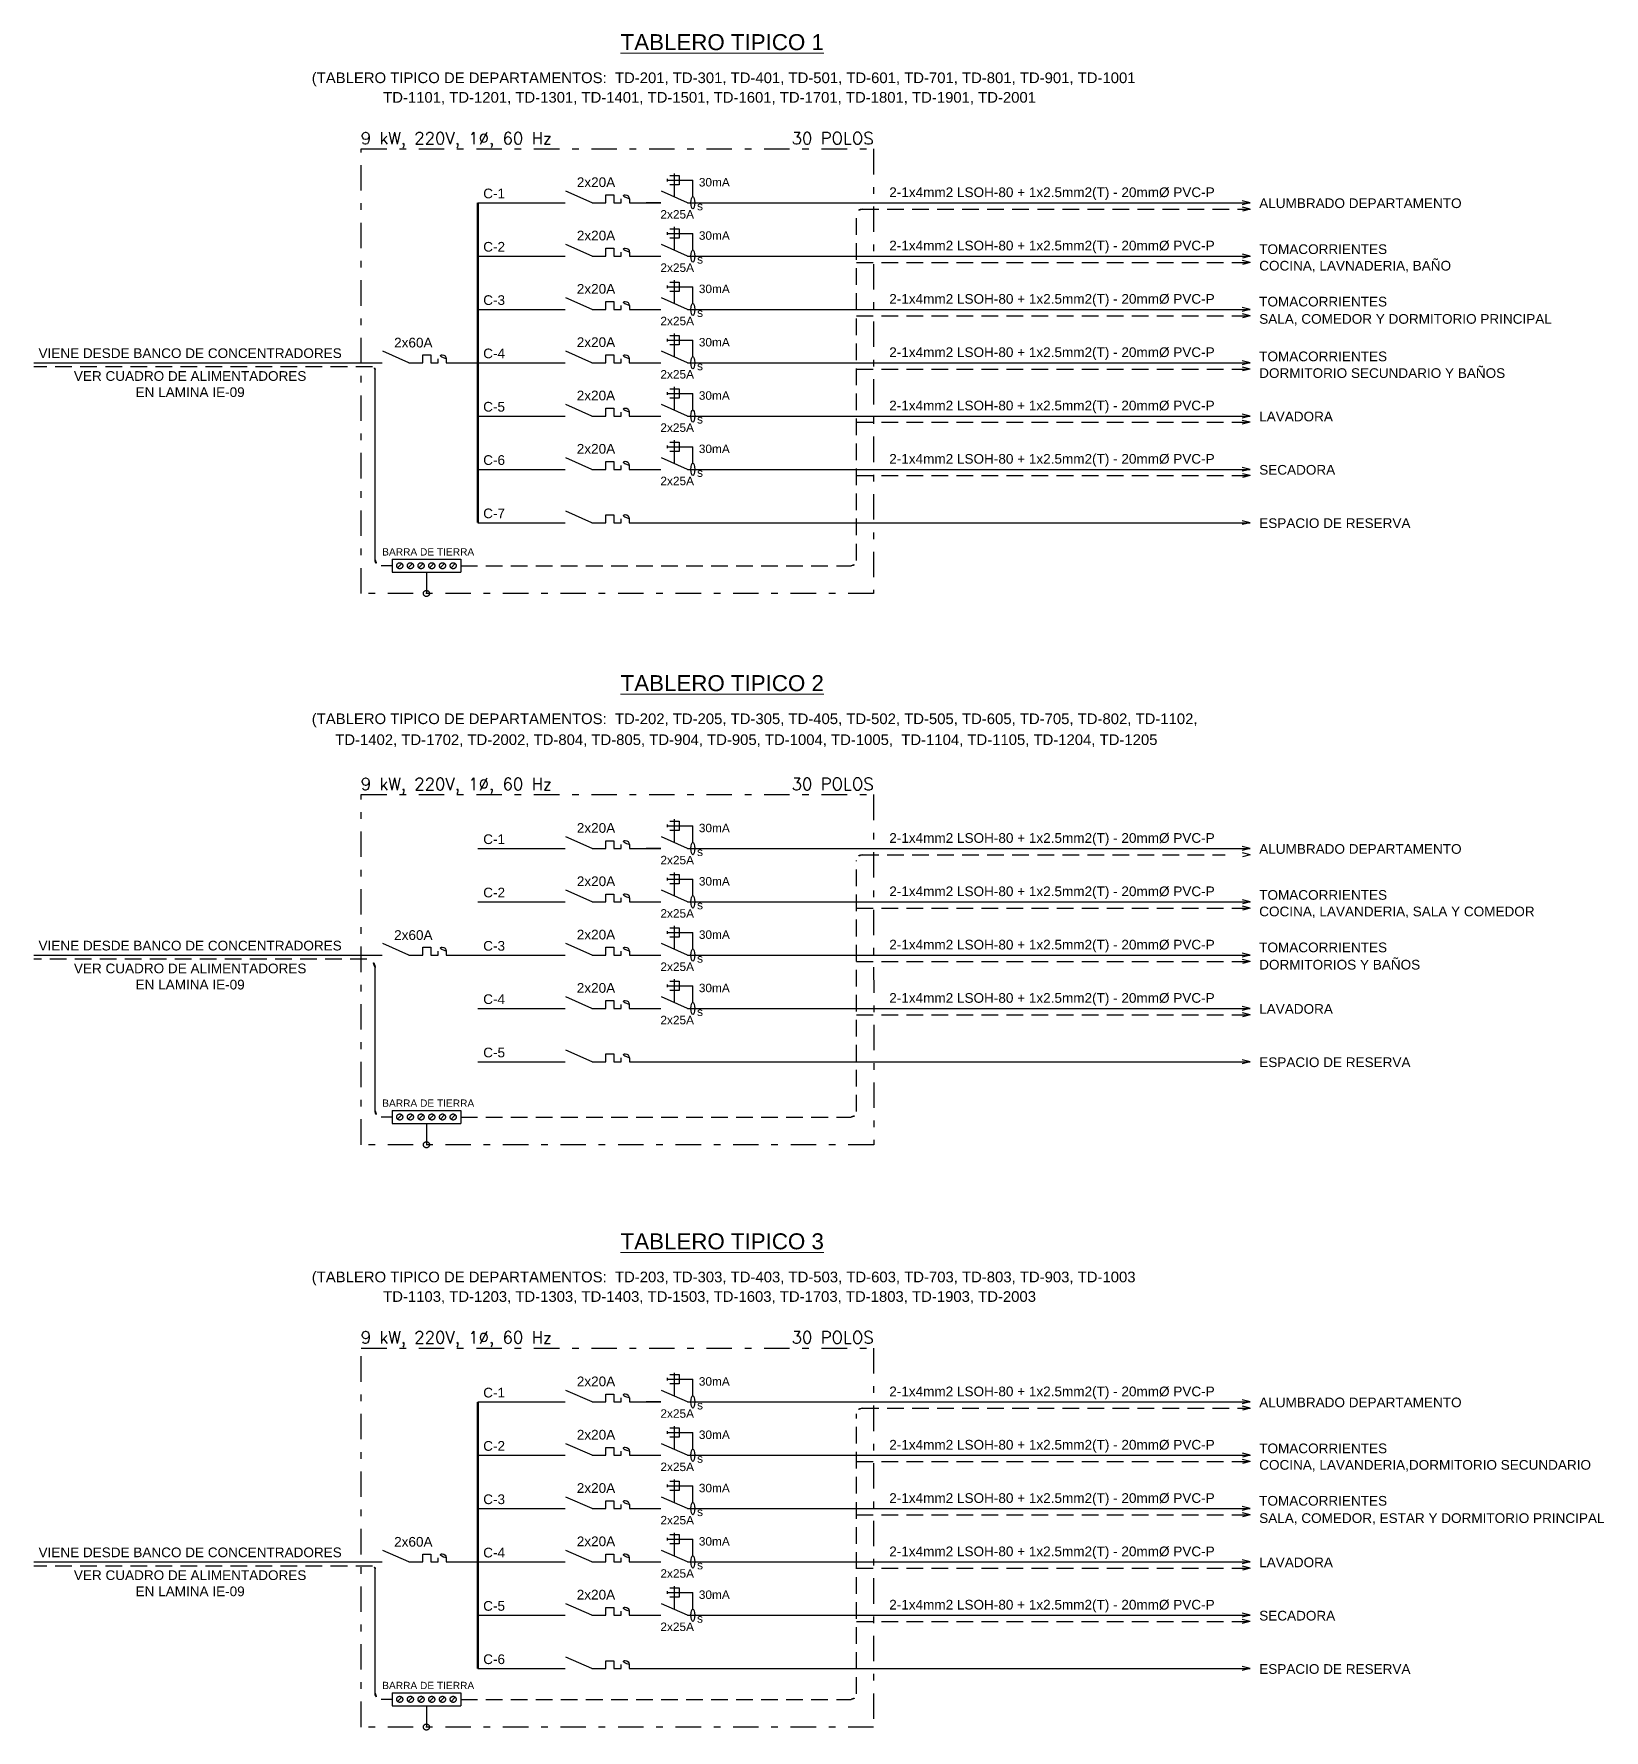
# Model space of a CAD drawing. Header units: millimetres. Extents: x 3435921466 to 3435921548, y 3277630854 to 3277630972.
# Drawn here: x 3435921499.97 to 3435921523.49, y 3277630879.74 to 3277630905.14 of the extents above; entities that cross this region are included whole.
import ezdxf
from ezdxf.enums import TextEntityAlignment as Align

# ---------------------------------------------------------------- set-up
doc = ezdxf.new("R2010")
doc.units = ezdxf.units.MM
for name, pattern in [('DASHDOT', [25.4, 12.7, -6.35, 0, -6.35]), ('HIDDEN', [0.375, 0.25, -0.125]), ('JIS_09_08', [10.75, 8, -0.55, 0.55, -0.55, 0.55, -0.55])]:
    doc.linetypes.add(name, pattern=pattern)
for name, color, linetype in [('IE-Diagrama', 7, 'Continuous'), ('IE-TIERRA', 3, 'JIS_09_08'), ('TRAZOS', 7, 'Continuous'), ('X-TIT', 6, 'Continuous')]:
    doc.layers.add(name, color=color, linetype=linetype)
doc.styles.add('GMI', font='romans.shx', dxfattribs={"width": 0.75})
doc.styles.add('TEXT-0.10', font='arial.ttf', dxfattribs={"height": 0.1})
doc.styles.add('TEXT-0.20', font='arial.ttf', dxfattribs={"height": 0.18})

# ---------------------------------------------------------------- blocks, each defined once
blk = doc.blocks.new('CM2')
for p, q in [((0, 0), (-0.431, 0.19)), ((0, 0), (0.227, 0)), ((0.227, 0.129), (0.36, 0.129)), ((0.227, 0.129), (0.36, 0.129)), ((0.227, 0), (0.227, 0.129)), ((0.227, 0), (0.227, 0.129)), ((0.36, 0.129), (0.36, 0)), ((0.36, 0.129), (0.36, 0)), ((0.483, 0), (0.483, 0.066)), ((0.483, 0), (0.483, 0.066)), ((0.616, 0.066), (0.616, 0)), ((0.616, 0.066), (0.616, 0)), ((0.36, 0), (0.483, 0)), ((0.36, 0), (0.483, 0)), ((0.616, 0), (1.136, 0))]:
    blk.add_line(p, q)
at = {"lineweight": 0, "const_width": 0.0175}
for points in [[(-0.375, 0.067), (-0.509, -0.067)], [(-0.375, -0.067), (-0.509, 0.067)]]:
    blk.add_lwpolyline(points, dxfattribs=at)
blk.add_arc((0.549, 0.066), 0.0664, 0, 180)
blk.add_arc((0.549, 0.066), 0.0664, 0, 180)
blk = doc.blocks.new('DIFERE')
blk.add_line((0.111, 0.351), (0.111, 0.396))
at = {"linetype": 'HIDDEN', "ltscale": 0.5}
for p in [(0.111, 0.374), (0.528, 0.102)]:
    blk.add_line(p, (0.528, 0.374), dxfattribs=at)
at = {"color": 0, "linetype": 'HIDDEN', "ltscale": 0.5}
blk.add_line((0.227, 0.095), (0.227, 0.482), dxfattribs=at)
at = {"color": 0}
for q in [(0.012, 0.19), (0.614, 0)]:
    blk.add_line((0.442, 0), q, dxfattribs=at)
blk.add_lwpolyline([(0.15, 0.451), (0.304, 0.451), (0.304, 0.297), (0.15, 0.297)], close=True)
at = {"lineweight": 0, "const_width": 0.0175}
for points in [[(0.067, 0.067), (-0.067, -0.067)], [(0.067, -0.067), (-0.067, 0.067)]]:
    blk.add_lwpolyline(points, dxfattribs=at)
blk.add_ellipse((0.528, 0), major_axis=(0, 0.102), ratio=0.305651)

msp = doc.modelspace()

# ---------------------------------------------------------------- hatches: boundary and pattern name
at = {"layer": 'IE-Diagrama', "linetype": 'DASHDOT', "ltscale": 0.5}
msp.add_hatch(color=3, dxfattribs=at).paths.add_polyline_path([(3435921505.893811, 3277630888.507192, 1), (3435921505.803036, 3277630888.507192, 1)])
at = {"layer": 'IE-TIERRA', "linetype": 'HIDDEN'}
for points in [[(3435921505.893464, 3277630896.76364, 1), (3435921505.802688, 3277630896.76364, 1)], [(3435921505.893464, 3277630879.785096, 1), (3435921505.802688, 3277630879.785096, 1)]]:
    msp.add_hatch(color=13, dxfattribs=at).paths.add_polyline_path(points)

# ---------------------------------------------------------------- linework, layer by layer
at = {"layer": 'IE-Diagrama'}
for p, q in [((3435921506.617324, 3277630902.615589), (3435921507.927181, 3277630902.615589)), ((3435921509.359786, 3277630902.615589), (3435921509.140196, 3277630902.615589)), ((3435921509.917187, 3277630902.615589), (3435921518.185905, 3277630902.615589)), ((3435921518.185905, 3277630902.615589), (3435921518.069128, 3277630902.645202)), ((3435921518.185905, 3277630902.615589), (3435921518.069128, 3277630902.585977)), ((3435921506.617838, 3277630901.816991), (3435921507.927363, 3277630901.816991)), ((3435921509.761336, 3277630901.816991), (3435921518.18642, 3277630901.816991)), ((3435921518.186419, 3277630901.816991), (3435921518.069643, 3277630901.846603)), ((3435921518.186419, 3277630901.816991), (3435921518.069643, 3277630901.787378)), ((3435921506.61749, 3277630901.018391), (3435921507.927015, 3277630901.018391)), ((3435921509.761336, 3277630901.018391), (3435921518.186071, 3277630901.018391)), ((3435921518.186071, 3277630901.018391), (3435921518.069295, 3277630901.048003)), ((3435921518.186071, 3277630901.018391), (3435921518.069295, 3277630900.988779)), ((3435921499.968845, 3277630900.219791), (3435921505.184598, 3277630900.219791)), ((3435921506.617143, 3277630900.219791), (3435921507.926667, 3277630900.219791)), ((3435921509.760988, 3277630900.219791), (3435921518.185725, 3277630900.219791)), ((3435921518.185723, 3277630900.219791), (3435921518.068947, 3277630900.249403)), ((3435921518.185723, 3277630900.219791), (3435921518.068947, 3277630900.190179)), ((3435921506.616795, 3277630899.421191), (3435921507.92632, 3277630899.421191)), ((3435921509.76064, 3277630899.421191), (3435921518.185376, 3277630899.42119)), ((3435921518.185375, 3277630899.421191), (3435921518.068599, 3277630899.450803)), ((3435921518.185375, 3277630899.421191), (3435921518.068599, 3277630899.391579)), ((3435921506.617142, 3277630898.622591), (3435921507.926667, 3277630898.622591)), ((3435921509.760987, 3277630898.622591), (3435921518.185722, 3277630898.622591)), ((3435921518.185723, 3277630898.622591), (3435921518.068947, 3277630898.652204)), ((3435921518.185723, 3277630898.622591), (3435921518.068947, 3277630898.592979)), ((3435921518.185723, 3277630897.823992), (3435921518.068947, 3277630897.853604)), ((3435921506.617142, 3277630897.823992), (3435921507.926667, 3277630897.823992)), ((3435921509.359272, 3277630897.823992), (3435921518.185724, 3277630897.823992)), ((3435921518.185723, 3277630897.823992), (3435921518.068947, 3277630897.794379)), ((3435921506.617324, 3277630892.943741), (3435921507.927181, 3277630892.943741)), ((3435921509.359786, 3277630892.943741), (3435921509.140196, 3277630892.943741)), ((3435921509.917187, 3277630892.943741), (3435921518.185904, 3277630892.943741)), ((3435921518.185905, 3277630892.943741), (3435921518.069128, 3277630892.973353)), ((3435921518.185905, 3277630892.943741), (3435921518.069128, 3277630892.914129)), ((3435921506.617838, 3277630892.145143), (3435921507.927363, 3277630892.145143)), ((3435921509.761336, 3277630892.145143), (3435921518.186419, 3277630892.145143)), ((3435921518.186419, 3277630892.145143), (3435921518.069643, 3277630892.174755)), ((3435921518.186419, 3277630892.145143), (3435921518.069643, 3277630892.11553)), ((3435921499.968966, 3277630891.346542), (3435921505.184719, 3277630891.346542)), ((3435921506.61749, 3277630891.346542), (3435921507.927015, 3277630891.346542)), ((3435921509.761336, 3277630891.346542), (3435921518.186069, 3277630891.346542)), ((3435921518.186071, 3277630891.346542), (3435921518.069295, 3277630891.376155)), ((3435921518.186071, 3277630891.346542), (3435921518.069295, 3277630891.31693)), ((3435921506.617143, 3277630890.547942), (3435921507.926667, 3277630890.547942)), ((3435921509.760988, 3277630890.547942), (3435921518.185724, 3277630890.547942)), ((3435921518.185723, 3277630890.547942), (3435921518.068947, 3277630890.577555)), ((3435921518.185723, 3277630890.547942), (3435921518.068947, 3277630890.51833)), ((3435921506.61749, 3277630889.749344), (3435921507.927015, 3277630889.749344)), ((3435921509.35962, 3277630889.749344), (3435921518.186068, 3277630889.749344)), ((3435921518.18607, 3277630889.749344), (3435921518.069294, 3277630889.778956)), ((3435921518.18607, 3277630889.749344), (3435921518.069294, 3277630889.719732)), ((3435921506.617324, 3277630884.654606), (3435921507.927181, 3277630884.654606)), ((3435921509.359786, 3277630884.654606), (3435921509.140196, 3277630884.654606)), ((3435921509.917187, 3277630884.654606), (3435921518.185905, 3277630884.654606)), ((3435921518.185905, 3277630884.654606), (3435921518.069128, 3277630884.684219)), ((3435921518.185905, 3277630884.654606), (3435921518.069128, 3277630884.624994)), ((3435921518.186419, 3277630883.856008), (3435921518.069643, 3277630883.885621)), ((3435921506.617838, 3277630883.856008), (3435921507.927363, 3277630883.856008)), ((3435921509.761336, 3277630883.856008), (3435921518.18642, 3277630883.856008)), ((3435921518.186419, 3277630883.856008), (3435921518.069643, 3277630883.826396)), ((3435921506.61749, 3277630883.057408), (3435921507.927015, 3277630883.057408)), ((3435921509.761336, 3277630883.057408), (3435921518.186071, 3277630883.057408)), ((3435921518.186071, 3277630883.057408), (3435921518.069295, 3277630883.08702)), ((3435921518.186071, 3277630883.057408), (3435921518.069295, 3277630883.027796)), ((3435921499.968845, 3277630882.258808), (3435921505.184598, 3277630882.258808)), ((3435921506.617143, 3277630882.258808), (3435921507.926667, 3277630882.258808)), ((3435921509.760988, 3277630882.258808), (3435921518.185725, 3277630882.258808)), ((3435921518.185723, 3277630882.258808), (3435921518.068947, 3277630882.28842)), ((3435921518.185723, 3277630882.258808), (3435921518.068947, 3277630882.229196)), ((3435921506.616795, 3277630881.460208), (3435921507.92632, 3277630881.460208)), ((3435921509.76064, 3277630881.460208), (3435921518.185376, 3277630881.460207)), ((3435921518.185375, 3277630881.460208), (3435921518.068599, 3277630881.48982)), ((3435921518.185375, 3277630881.460208), (3435921518.068599, 3277630881.430596)), ((3435921506.617142, 3277630880.661609), (3435921507.926667, 3277630880.661609)), ((3435921509.359272, 3277630880.661609), (3435921518.185724, 3277630880.661609)), ((3435921518.185723, 3277630880.661609), (3435921518.068947, 3277630880.691221)), ((3435921518.185723, 3277630880.661609), (3435921518.068947, 3277630880.631997))]:
    msp.add_line(p, q, dxfattribs=at)
at = {"layer": 'IE-Diagrama', "color": 1, "linetype": 'Continuous', "const_width": 0.034165}
for points in [[(3435921506.617324, 3277630902.615589), (3435921506.617142, 3277630897.823992)], [(3435921506.617324, 3277630892.943741), (3435921506.617457, 3277630889.749345)], [(3435921506.617324, 3277630884.654606), (3435921506.617173, 3277630880.661609)]]:
    msp.add_lwpolyline(points, dxfattribs=at)
at = {"layer": 'IE-Diagrama', "color": 3, "linetype": 'DASHDOT', "ltscale": 0.5}
msp.add_circle((3435921505.848423, 3277630888.507192), 0.045388, dxfattribs=at)
at = {"layer": 'IE-TIERRA', "color": 13, "linetype": 'HIDDEN'}
for p, q in [((3435921518.187492, 3277630902.521205), (3435921518.070716, 3277630902.550817)), ((3435921518.187492, 3277630902.521205), (3435921518.070716, 3277630902.491592)), ((3435921518.186852, 3277630901.722606), (3435921518.070075, 3277630901.752218)), ((3435921518.186852, 3277630901.722606), (3435921518.070075, 3277630901.692994)), ((3435921518.186668, 3277630900.924006), (3435921518.069892, 3277630900.953619)), ((3435921518.186668, 3277630900.924006), (3435921518.069892, 3277630900.894394)), ((3435921518.18632, 3277630900.125406), (3435921518.069544, 3277630900.155019)), ((3435921518.18632, 3277630900.125406), (3435921518.069544, 3277630900.095794)), ((3435921518.185973, 3277630899.326806), (3435921518.069197, 3277630899.356419)), ((3435921518.185973, 3277630899.326806), (3435921518.069197, 3277630899.297194)), ((3435921518.18632, 3277630898.528207), (3435921518.069544, 3277630898.557819)), ((3435921518.18632, 3277630898.528207), (3435921518.069544, 3277630898.498594)), ((3435921505.333014, 3277630897.276181), (3435921505.333014, 3277630897.081136)), ((3435921505.333014, 3277630897.276181), (3435921506.363138, 3277630897.276181)), ((3435921505.333014, 3277630897.081136), (3435921506.363138, 3277630897.081136)), ((3435921505.479848, 3277630897.210752), (3435921505.415661, 3277630897.146564)), ((3435921505.639977, 3277630897.210752), (3435921505.575789, 3277630897.146564)), ((3435921505.800106, 3277630897.210752), (3435921505.735918, 3277630897.146564)), ((3435921505.848076, 3277630897.081136), (3435921505.848076, 3277630896.76364)), ((3435921505.960234, 3277630897.210752), (3435921505.896046, 3277630897.146564)), ((3435921506.120362, 3277630897.210752), (3435921506.056175, 3277630897.146564)), ((3435921506.28049, 3277630897.210752), (3435921506.216303, 3277630897.146564)), ((3435921506.363138, 3277630897.276181), (3435921506.363138, 3277630897.081136)), ((3435921512.288756, 3277630889.002876), (3435921512.288452, 3277630892.763945)), ((3435921512.373864, 3277630892.849357), (3435921517.813696, 3277630892.849357)), ((3435921518.187492, 3277630892.849357), (3435921518.070716, 3277630892.878969)), ((3435921518.187492, 3277630892.849357), (3435921518.070716, 3277630892.819744)), ((3435921518.186852, 3277630892.050758), (3435921518.070075, 3277630892.08037)), ((3435921518.186852, 3277630892.050758), (3435921518.070075, 3277630892.021146)), ((3435921504.955143, 3277630891.283772), (3435921499.968966, 3277630891.283772)), ((3435921518.186668, 3277630891.252158), (3435921518.069892, 3277630891.28177)), ((3435921518.186668, 3277630891.252158), (3435921518.069892, 3277630891.222546)), ((3435921505.079514, 3277630889.012959), (3435921505.078841, 3277630891.160215)), ((3435921518.18632, 3277630890.453558), (3435921518.069544, 3277630890.483171)), ((3435921518.18632, 3277630890.453558), (3435921518.069544, 3277630890.423945)), ((3435921505.333362, 3277630889.019732), (3435921505.333362, 3277630888.824687)), ((3435921505.333362, 3277630889.019732), (3435921506.363485, 3277630889.019732)), ((3435921505.480196, 3277630888.954304), (3435921505.416008, 3277630888.890116)), ((3435921505.640325, 3277630888.954304), (3435921505.576137, 3277630888.890116)), ((3435921505.800453, 3277630888.954304), (3435921505.736266, 3277630888.890116)), ((3435921505.960582, 3277630888.954304), (3435921505.896394, 3277630888.890116)), ((3435921506.12071, 3277630888.954304), (3435921506.056522, 3277630888.890116)), ((3435921506.280838, 3277630888.954304), (3435921506.216651, 3277630888.890116)), ((3435921506.363485, 3277630889.019732), (3435921506.363485, 3277630888.824687)), ((3435921505.333347, 3277630888.92221), (3435921505.170265, 3277630888.92221)), ((3435921505.333362, 3277630888.824687), (3435921506.363485, 3277630888.824687)), ((3435921505.848423, 3277630888.824687), (3435921505.848423, 3277630888.507192)), ((3435921506.363485, 3277630888.92221), (3435921512.208089, 3277630888.92221)), ((3435921512.288408, 3277630880.280781), (3435921512.288452, 3277630884.47481)), ((3435921512.373864, 3277630884.560222), (3435921518.187493, 3277630884.560222)), ((3435921518.187492, 3277630884.560222), (3435921518.070716, 3277630884.589834)), ((3435921518.187492, 3277630884.560222), (3435921518.070716, 3277630884.53061)), ((3435921518.186852, 3277630883.761623), (3435921518.070075, 3277630883.791235)), ((3435921518.186852, 3277630883.761623), (3435921518.070075, 3277630883.732011)), ((3435921518.186668, 3277630882.963024), (3435921518.069892, 3277630882.992636)), ((3435921518.186668, 3277630882.963024), (3435921518.069892, 3277630882.933411)), ((3435921505.038573, 3277630882.196039), (3435921499.968845, 3277630882.196039)), ((3435921505.079167, 3277630880.290864), (3435921505.078906, 3277630882.155709)), ((3435921518.18632, 3277630882.164423), (3435921518.069544, 3277630882.194036)), ((3435921518.18632, 3277630882.164423), (3435921518.069544, 3277630882.134811)), ((3435921518.185973, 3277630881.365823), (3435921518.069197, 3277630881.395436)), ((3435921518.185973, 3277630881.365823), (3435921518.069197, 3277630881.336211)), ((3435921505.333, 3277630880.200114), (3435921505.169917, 3277630880.200114)), ((3435921505.333014, 3277630880.297637), (3435921505.333014, 3277630880.102592)), ((3435921505.333014, 3277630880.297637), (3435921506.363138, 3277630880.297637)), ((3435921505.333014, 3277630880.102592), (3435921506.363138, 3277630880.102592)), ((3435921505.479848, 3277630880.232208), (3435921505.415661, 3277630880.16802)), ((3435921505.639977, 3277630880.232208), (3435921505.575789, 3277630880.16802)), ((3435921505.800106, 3277630880.232208), (3435921505.735918, 3277630880.16802)), ((3435921505.848076, 3277630880.102592), (3435921505.848076, 3277630879.785096)), ((3435921505.960234, 3277630880.232208), (3435921505.896046, 3277630880.16802)), ((3435921506.120362, 3277630880.232208), (3435921506.056175, 3277630880.16802)), ((3435921506.28049, 3277630880.232208), (3435921506.216303, 3277630880.16802)), ((3435921506.363138, 3277630880.297637), (3435921506.363138, 3277630880.102592)), ((3435921506.363138, 3277630880.200114), (3435921512.207741, 3277630880.200114))]:
    msp.add_line(p, q, dxfattribs=at)
for points in [[(3435921506.363138, 3277630897.178658), (3435921512.207741, 3277630897.178658, 0.414213562), (3435921512.288408, 3277630897.259325), (3435921512.288452, 3277630902.435793, -0.414213562), (3435921512.373864, 3277630902.521205), (3435921518.187493, 3277630902.521205)], [(3435921505.333, 3277630897.178658), (3435921505.169917, 3277630897.178658, -0.414213562), (3435921505.079167, 3277630897.269408), (3435921505.078906, 3277630900.116692, 0.41418674), (3435921505.038573, 3277630900.157022), (3435921499.968845, 3277630900.157022)]]:
    msp.add_lwpolyline(points, format="xyb", dxfattribs=at)
for points in [[(3435921512.288634, 3277630901.722606), (3435921518.186852, 3277630901.722606)], [(3435921512.288287, 3277630900.924006), (3435921518.186669, 3277630900.924006)], [(3435921512.287939, 3277630900.125406), (3435921518.18632, 3277630900.125406)], [(3435921512.287591, 3277630899.326806), (3435921518.185972, 3277630899.326806)], [(3435921512.287939, 3277630898.528207), (3435921518.18632, 3277630898.528207)], [(3435921512.288634, 3277630892.050758), (3435921518.186854, 3277630892.050758)], [(3435921512.288287, 3277630891.252158), (3435921518.186669, 3277630891.252158)], [(3435921512.287939, 3277630890.453558), (3435921518.18632, 3277630890.453558)], [(3435921512.288634, 3277630883.761623), (3435921518.186852, 3277630883.761623)], [(3435921512.288287, 3277630882.963024), (3435921518.186669, 3277630882.963024)], [(3435921512.287939, 3277630882.164423), (3435921518.18632, 3277630882.164423)], [(3435921512.287591, 3277630881.365823), (3435921518.185972, 3277630881.365823)]]:
    msp.add_lwpolyline(points, dxfattribs=at)
for centre in [(3435921505.447754, 3277630897.178658), (3435921505.607883, 3277630897.178658), (3435921505.768012, 3277630897.178658), (3435921505.92814, 3277630897.178658), (3435921506.088269, 3277630897.178658), (3435921506.248397, 3277630897.178658), (3435921505.848076, 3277630896.76364), (3435921505.448102, 3277630888.92221), (3435921505.608231, 3277630888.92221), (3435921505.76836, 3277630888.92221), (3435921505.928488, 3277630888.92221), (3435921506.088616, 3277630888.92221), (3435921506.248744, 3277630888.92221), (3435921505.447754, 3277630880.200114), (3435921505.607883, 3277630880.200114), (3435921505.768012, 3277630880.200114), (3435921505.92814, 3277630880.200114), (3435921506.088269, 3277630880.200114), (3435921506.248397, 3277630880.200114), (3435921505.848076, 3277630879.785096)]:
    msp.add_circle(centre, 0.045388, dxfattribs=at)
for centre, radius, start, end in [((3435921512.373864, 3277630892.763945), 0.085412, 90, 180), ((3435921504.955063, 3277630891.159995), 0.123778, 0.1019748, 89.9629182), ((3435921505.170264, 3277630889.01296), 0.09075, 180.0003011, 270.0003011), ((3435921512.208089, 3277630889.002876), 0.080667, 270, 0), ((3435921512.373864, 3277630884.47481), 0.085412, 90, 180), ((3435921505.038572, 3277630882.155705), 0.040333, 0.0047416, 89.9993226), ((3435921505.169917, 3277630880.290864), 0.09075, 180, 270), ((3435921512.207741, 3277630880.280781), 0.080667, 270, 0)]:
    msp.add_arc(centre, radius, start, end, dxfattribs=at)
at = {"layer": 'TRAZOS', "color": 3, "linetype": 'DASHDOT', "ltscale": 0.03}
for points in [[(3435921504.872184, 3277630903.422256), (3435921512.546896, 3277630903.422256), (3435921512.546896, 3277630896.76364), (3435921504.872184, 3277630896.76364)], [(3435921504.872184, 3277630893.750407), (3435921512.547077, 3277630893.750407), (3435921512.547244, 3277630888.507192), (3435921504.872351, 3277630888.507192)], [(3435921504.872184, 3277630885.461273), (3435921512.546896, 3277630885.461273), (3435921512.546896, 3277630879.785096), (3435921504.872184, 3277630879.785096)]]:
    msp.add_lwpolyline(points, close=True, dxfattribs=at)

# ---------------------------------------------------------------- block references
at = {"layer": 'IE-Diagrama', "xscale": 0.9074997746260567, "yscale": 0.9074997746260567, "zscale": 0.9074997746260567}
for name, p in [('DIFERE', (3435921509.359786, 3277630902.615589)), ('CM2', (3435921508.328556, 3277630902.615589)), ('DIFERE', (3435921509.359968, 3277630901.816991)), ('CM2', (3435921508.328739, 3277630901.816991)), ('DIFERE', (3435921509.359968, 3277630901.018391)), ('CM2', (3435921508.328391, 3277630901.018391)), ('DIFERE', (3435921509.35962, 3277630900.219791)), ('CM2', (3435921505.585973, 3277630900.219791)), ('CM2', (3435921508.328043, 3277630900.219791)), ('DIFERE', (3435921509.359272, 3277630899.421191)), ('CM2', (3435921508.327695, 3277630899.421191)), ('DIFERE', (3435921509.35962, 3277630898.622591)), ('CM2', (3435921508.328043, 3277630898.622591)), ('CM2', (3435921508.328043, 3277630897.823992)), ('DIFERE', (3435921509.359786, 3277630892.943741)), ('CM2', (3435921508.328556, 3277630892.943741)), ('DIFERE', (3435921509.359968, 3277630892.145143)), ('CM2', (3435921508.328739, 3277630892.145143)), ('DIFERE', (3435921509.359968, 3277630891.346542)), ('CM2', (3435921505.586094, 3277630891.346542)), ('CM2', (3435921508.328391, 3277630891.346542)), ('DIFERE', (3435921509.35962, 3277630890.547942)), ('CM2', (3435921508.328043, 3277630890.547942)), ('CM2', (3435921508.328391, 3277630889.749344)), ('DIFERE', (3435921509.359786, 3277630884.654606)), ('CM2', (3435921508.328556, 3277630884.654606)), ('DIFERE', (3435921509.359968, 3277630883.856008)), ('CM2', (3435921508.328739, 3277630883.856008)), ('DIFERE', (3435921509.359968, 3277630883.057408)), ('CM2', (3435921508.328391, 3277630883.057408)), ('DIFERE', (3435921509.35962, 3277630882.258808)), ('CM2', (3435921505.585973, 3277630882.258808)), ('CM2', (3435921508.328043, 3277630882.258808)), ('DIFERE', (3435921509.359272, 3277630881.460208)), ('CM2', (3435921508.327695, 3277630881.460208)), ('CM2', (3435921508.328043, 3277630880.661609))]:
    msp.add_blockref(name, p, dxfattribs=at)

# ---------------------------------------------------------------- texts
at = {"layer": 'IE-Diagrama', "color": 0, "linetype": 'DASHDOT', "lineweight": 5, "style": 'TEXT-0.20'}
for s, height, p in [('%%UTABLERO', 0.2391529, (3435921508.757114, 3277630904.90159)), ('%%U TIPICO 1', 0.23915288, (3435921510.316665, 3277630904.90159)), ('%%UTABLERO', 0.2391529, (3435921508.757114, 3277630895.30091)), ('%%U TIPICO 2', 0.23915288, (3435921510.316665, 3277630895.30091)), ('%%UTABLERO', 0.2391529, (3435921508.757114, 3277630886.940608)), ('%%U TIPICO 3', 0.23915288, (3435921510.316665, 3277630886.940608))]:
    msp.add_text(s, height=height, dxfattribs=at).set_placement(p)
at = {"layer": 'IE-Diagrama', "color": 10, "linetype": 'DASHDOT', "lineweight": 5, "style": 'TEXT-0.20'}
for s, height, p in [('(', 0.159443, (3435921504.130575, 3277630904.407488)), ('TABLERO TIPICO DE DEPARTAMENTOS:  TD-201, TD-301, TD-401, TD-501, TD-601, TD-701, TD-801, TD-901, TD-1001', 0.159443226, (3435921504.20475, 3277630904.407488)), ('TD-1101, TD-1201, TD-1301, TD-1401, TD-1501, TD-1601, TD-1701, TD-1801, TD-1901, TD-2001', 0.15944323, (3435921505.199881, 3277630904.114527)), ('(', 0.159443, (3435921504.130575, 3277630894.806808)), ('TABLERO TIPICO DE DEPARTAMENTOS:  TD-202, TD-205, TD-305, TD-405, TD-502, TD-505, TD-605, TD-705, TD-802, TD-1102,', 0.159443226, (3435921504.20475, 3277630894.806808)), (' TD-1402, TD-1702, TD-2002, TD-804, TD-805, TD-904, TD-905, TD-1004, TD-1005,  TD-1104, TD-1105, TD-1204, TD-1205', 0.159443226, (3435921504.420276, 3277630894.493806)), ('(', 0.159443, (3435921504.130575, 3277630886.446505)), ('TABLERO TIPICO DE DEPARTAMENTOS:  TD-203, TD-303, TD-403, TD-503, TD-603, TD-703, TD-803, TD-903, TD-1003', 0.159443226, (3435921504.20475, 3277630886.446505)), ('TD-1103, TD-1203, TD-1303, TD-1403, TD-1503, TD-1603, TD-1703, TD-1803, TD-1903, TD-2003', 0.15944323, (3435921505.199881, 3277630886.153544))]:
    msp.add_text(s, height=height, dxfattribs=at).set_placement(p)
at = {"layer": 'IE-Diagrama', "lineweight": 0, "style": 'TEXT-0.10'}
for s, height, p in [('2x20A', 0.1452016, (3435921508.1008, 3277630902.850652)), ('C-1 ', 0.1452016, (3435921506.698824, 3277630902.682117)), ('2-1x4mm2 LSOH-80 + 1x2.5mm2(T) - 20mm%%C PVC-P', 0.14519996, (3435921512.780924, 3277630902.700343)), ('ALUMBRADO DEPARTAMENTO', 0.14520165, (3435921518.322132, 3277630902.535969)), ('2x20A', 0.1452016, (3435921508.100983, 3277630902.052053)), ('C-2', 0.1452016, (3435921506.698824, 3277630901.883518)), ('2-1x4mm2 LSOH-80 + 1x2.5mm2(T) - 20mm%%C PVC-P', 0.14519996, (3435921512.780924, 3277630901.901745)), ('TOMACORRIENTES ', 0.14520165, (3435921518.322165, 3277630901.847612)), ('COCINA, LAVNADERIA, BAÑO', 0.14520165, (3435921518.322165, 3277630901.60013)), ('2x20A', 0.1452016, (3435921508.100635, 3277630901.253453)), ('C-3', 0.1452016, (3435921506.698824, 3277630901.084918)), ('2-1x4mm2 LSOH-80 + 1x2.5mm2(T) - 20mm%%C PVC-P', 0.14519996, (3435921512.780924, 3277630901.103145)), ('TOMACORRIENTES ', 0.14520165, (3435921518.321817, 3277630901.062039)), ('SALA, COMEDOR Y DORMITORIO PRINCIPAL', 0.14520165, (3435921518.321817, 3277630900.802785)), ('2x60A', 0.1452016, (3435921505.36444, 3277630900.447963)), ('C-4', 0.1452016, (3435921506.698477, 3277630900.286318)), ('2x20A', 0.1452016, (3435921508.100287, 3277630900.454853)), ('2-1x4mm2 LSOH-80 + 1x2.5mm2(T) - 20mm%%C PVC-P', 0.14519996, (3435921512.780576, 3277630900.304544)), ('TOMACORRIENTES ', 0.14520165, (3435921518.321817, 3277630900.242095)), ('DORMITORIO SECUNDARIO Y BAÑOS', 0.14520165, (3435921518.321817, 3277630899.991586)), ('C-5', 0.1452016, (3435921506.698129, 3277630899.487719)), ('2x20A', 0.1452016, (3435921508.099939, 3277630899.656253)), ('2-1x4mm2 LSOH-80 + 1x2.5mm2(T) - 20mm%%C PVC-P', 0.14519996, (3435921512.780228, 3277630899.505945)), ('LAVADORA', 0.1452016, (3435921518.321469, 3277630899.341571)), ('2x20A', 0.1452016, (3435921508.100287, 3277630898.857654)), ('2-1x4mm2 LSOH-80 + 1x2.5mm2(T) - 20mm%%C PVC-P', 0.14519996, (3435921512.780576, 3277630898.707345)), ('C-6', 0.1452016, (3435921506.698476, 3277630898.689118)), ('SECADORA', 0.1452016, (3435921518.322165, 3277630898.542973)), ('C-7', 0.1452016, (3435921506.698476, 3277630897.890519)), ('ESPACIO DE RESERVA', 0.14520165, (3435921518.322443, 3277630897.744372)), ('2x20A', 0.1452016, (3435921508.1008, 3277630893.178803)), ('C-1 ', 0.1452016, (3435921506.698824, 3277630893.010268)), ('2-1x4mm2 LSOH-80 + 1x2.5mm2(T) - 20mm%%C PVC-P', 0.14519996, (3435921512.780924, 3277630893.028495)), ('ALUMBRADO DEPARTAMENTO', 0.14520165, (3435921518.322133, 3277630892.864121)), ('2x20A', 0.1452016, (3435921508.100983, 3277630892.380205)), ('C-2', 0.1452016, (3435921506.698824, 3277630892.21167)), ('2-1x4mm2 LSOH-80 + 1x2.5mm2(T) - 20mm%%C PVC-P', 0.14519996, (3435921512.780924, 3277630892.229897)), ('TOMACORRIENTES ', 0.14520165, (3435921518.322165, 3277630892.175764)), ('COCINA, LAVANDERIA, SALA Y COMEDOR', 0.14520165, (3435921518.322165, 3277630891.928282)), ('2x60A', 0.1452016, (3435921505.364561, 3277630891.574715)), ('C-3', 0.1452016, (3435921506.698824, 3277630891.41307)), ('2x20A', 0.1452016, (3435921508.100635, 3277630891.581605)), ('2-1x4mm2 LSOH-80 + 1x2.5mm2(T) - 20mm%%C PVC-P', 0.14519996, (3435921512.780924, 3277630891.431296)), ('TOMACORRIENTES ', 0.14520165, (3435921518.321817, 3277630891.390191)), ('DORMITORIOS Y BAÑOS', 0.14520165, (3435921518.321817, 3277630891.130937)), ('C-4', 0.1452016, (3435921506.698477, 3277630890.61447)), ('2x20A', 0.1452016, (3435921508.100287, 3277630890.783005)), ('2-1x4mm2 LSOH-80 + 1x2.5mm2(T) - 20mm%%C PVC-P', 0.14519996, (3435921512.780576, 3277630890.632697)), ('LAVADORA', 0.1452016, (3435921518.32147, 3277630890.468323)), ('C-5', 0.1452016, (3435921506.698824, 3277630889.815871)), ('ESPACIO DE RESERVA', 0.14520165, (3435921518.322791, 3277630889.669725)), ('2x20A', 0.1452016, (3435921508.1008, 3277630884.889669)), ('2-1x4mm2 LSOH-80 + 1x2.5mm2(T) - 20mm%%C PVC-P', 0.14519996, (3435921512.780924, 3277630884.73936)), ('C-1 ', 0.1452016, (3435921506.698824, 3277630884.721134)), ('ALUMBRADO DEPARTAMENTO', 0.14520165, (3435921518.322132, 3277630884.574986)), ('2x20A', 0.1452016, (3435921508.100983, 3277630884.09107)), ('C-2', 0.1452016, (3435921506.698824, 3277630883.922535)), ('2-1x4mm2 LSOH-80 + 1x2.5mm2(T) - 20mm%%C PVC-P', 0.14519996, (3435921512.780924, 3277630883.940762)), ('TOMACORRIENTES ', 0.14520165, (3435921518.322165, 3277630883.886629)), ('COCINA, LAVANDERIA,DORMITORIO SECUNDARIO', 0.14520165, (3435921518.322165, 3277630883.639147)), ('2x20A', 0.1452016, (3435921508.100635, 3277630883.29247)), ('C-3', 0.1452016, (3435921506.698824, 3277630883.123936)), ('2-1x4mm2 LSOH-80 + 1x2.5mm2(T) - 20mm%%C PVC-P', 0.14519996, (3435921512.780924, 3277630883.142162)), ('TOMACORRIENTES ', 0.14520165, (3435921518.321817, 3277630883.101057)), ('SALA, COMEDOR, ESTAR Y DORMITORIO PRINCIPAL', 0.14520165, (3435921518.321817, 3277630882.841802)), ('2x60A', 0.1452016, (3435921505.36444, 3277630882.48698)), ('2x20A', 0.1452016, (3435921508.100287, 3277630882.49387)), ('C-4', 0.1452016, (3435921506.698477, 3277630882.325336)), ('2-1x4mm2 LSOH-80 + 1x2.5mm2(T) - 20mm%%C PVC-P', 0.14519996, (3435921512.780576, 3277630882.343562)), ('LAVADORA', 0.1452016, (3435921518.321469, 3277630882.179189)), ('2x20A', 0.1452016, (3435921508.099939, 3277630881.69527)), ('C-5', 0.1452016, (3435921506.698129, 3277630881.526736)), ('2-1x4mm2 LSOH-80 + 1x2.5mm2(T) - 20mm%%C PVC-P', 0.14519996, (3435921512.780228, 3277630881.544962)), ('SECADORA', 0.1452016, (3435921518.322165, 3277630881.38059)), ('C-6', 0.1452016, (3435921506.698476, 3277630880.728136)), ('ESPACIO DE RESERVA', 0.14520165, (3435921518.322443, 3277630880.58199))]:
    msp.add_text(s, height=height, dxfattribs=at).set_placement(p)
at = {"layer": 'IE-Diagrama', "style": 'TEXT-0.10'}
for s, height, p in [('30mA', 0.12705, (3435921509.92851, 3277630902.859375)), ('2x25A', 0.12705, (3435921509.352885, 3277630902.378487)), ('s', 0.12705, (3435921509.902125, 3277630902.503136)), ('30mA', 0.12705, (3435921509.928692, 3277630902.060777)), ('2x25A', 0.12705, (3435921509.353067, 3277630901.579888)), ('s', 0.12705, (3435921509.902307, 3277630901.704537)), ('30mA', 0.12705, (3435921509.928692, 3277630901.262177)), ('2x25A', 0.12705, (3435921509.353067, 3277630900.781289)), ('s', 0.12705, (3435921509.902307, 3277630900.905937)), ('30mA', 0.12705, (3435921509.928345, 3277630900.463577)), ('s', 0.12705, (3435921509.901959, 3277630900.107337)), ('2x25A', 0.12705, (3435921509.35272, 3277630899.982689)), ('30mA', 0.12705, (3435921509.927997, 3277630899.664977)), ('s', 0.12705, (3435921509.901612, 3277630899.308737)), ('2x25A', 0.12705, (3435921509.352372, 3277630899.184089)), ('30mA', 0.12705, (3435921509.928344, 3277630898.866377)), ('s', 0.12705, (3435921509.901959, 3277630898.510138)), ('2x25A', 0.12705, (3435921509.352719, 3277630898.385489)), ('30mA', 0.12705, (3435921509.92851, 3277630893.187527)), ('2x25A', 0.12705, (3435921509.352885, 3277630892.706639)), ('s', 0.12705, (3435921509.902125, 3277630892.831287)), ('30mA', 0.12705, (3435921509.928692, 3277630892.388928)), ('2x25A', 0.12705, (3435921509.353067, 3277630891.90804)), ('s', 0.12705, (3435921509.902307, 3277630892.032689)), ('30mA', 0.12705, (3435921509.928692, 3277630891.590328)), ('2x25A', 0.12705, (3435921509.353067, 3277630891.10944)), ('s', 0.12705, (3435921509.902307, 3277630891.234089)), ('30mA', 0.12705, (3435921509.928345, 3277630890.791728)), ('s', 0.12705, (3435921509.901959, 3277630890.435489)), ('2x25A', 0.12705, (3435921509.35272, 3277630890.310841)), ('BARRA DE TIERRA', 0.10889997, (3435921505.18594, 3277630889.075657)), ('30mA', 0.12705, (3435921509.92851, 3277630884.898392)), ('s', 0.12705, (3435921509.902125, 3277630884.542153)), ('2x25A', 0.12705, (3435921509.352885, 3277630884.417504)), ('30mA', 0.12705, (3435921509.928692, 3277630884.099794)), ('2x25A', 0.12705, (3435921509.353067, 3277630883.618906)), ('s', 0.12705, (3435921509.902307, 3277630883.743554)), ('30mA', 0.12705, (3435921509.928692, 3277630883.301194)), ('2x25A', 0.12705, (3435921509.353067, 3277630882.820306)), ('s', 0.12705, (3435921509.902307, 3277630882.944954)), ('30mA', 0.12705, (3435921509.928345, 3277630882.502594)), ('2x25A', 0.12705, (3435921509.35272, 3277630882.021706)), ('s', 0.12705, (3435921509.901959, 3277630882.146354)), ('30mA', 0.12705, (3435921509.927997, 3277630881.703994)), ('2x25A', 0.12705, (3435921509.352372, 3277630881.223106)), ('s', 0.12705, (3435921509.901612, 3277630881.347754))]:
    msp.add_text(s, height=height, dxfattribs=at).set_placement(p)
for p in [(3435921502.308791, 3277630900.289901), (3435921502.308912, 3277630891.416653), (3435921502.308791, 3277630882.328918)]:
    msp.add_text('VIENE DESDE BANCO DE CONCENTRADORES', height=0.14520165, dxfattribs=at).set_placement(p, align=Align.CENTER)
at = {"layer": 'IE-Diagrama', "char_height": 0.14520165, "width": 3.56598336, "attachment_point": 2, "style": 'TEXT-0.10'}
for insert in [(3435921502.308791, 3277630900.093269), (3435921502.308912, 3277630891.220021), (3435921502.308791, 3277630882.132287)]:
    msp.add_mtext('VER CUADRO DE ALIMENTADORES\\PEN LAMINA IE-09', dxfattribs=dict(at, insert=insert))
at = {"layer": 'IE-TIERRA', "color": 13, "linetype": 'HIDDEN', "style": 'TEXT-0.10'}
for p in [(3435921505.185592, 3277630897.332107), (3435921505.185592, 3277630880.353562)]:
    msp.add_text('BARRA DE TIERRA', height=0.10889997, dxfattribs=at).set_placement(p)
at = {"layer": 'X-TIT', "color": 2, "style": 'GMI'}
for p in [(3435921504.86447, 3277630903.491677), (3435921504.86447, 3277630893.819829), (3435921504.86447, 3277630885.530694)]:
    msp.add_text('9 kW, 220V, 1Ø, 60 Hz', height=0.1815, dxfattribs=at).set_placement(p)
for p in [(3435921512.546864, 3277630903.491677), (3435921512.546864, 3277630893.819829), (3435921512.546864, 3277630885.530694)]:
    msp.add_text('30 POLOS', height=0.1815, dxfattribs=at).set_placement(p, align=Align.RIGHT)

doc.saveas('drawing.dxf')
